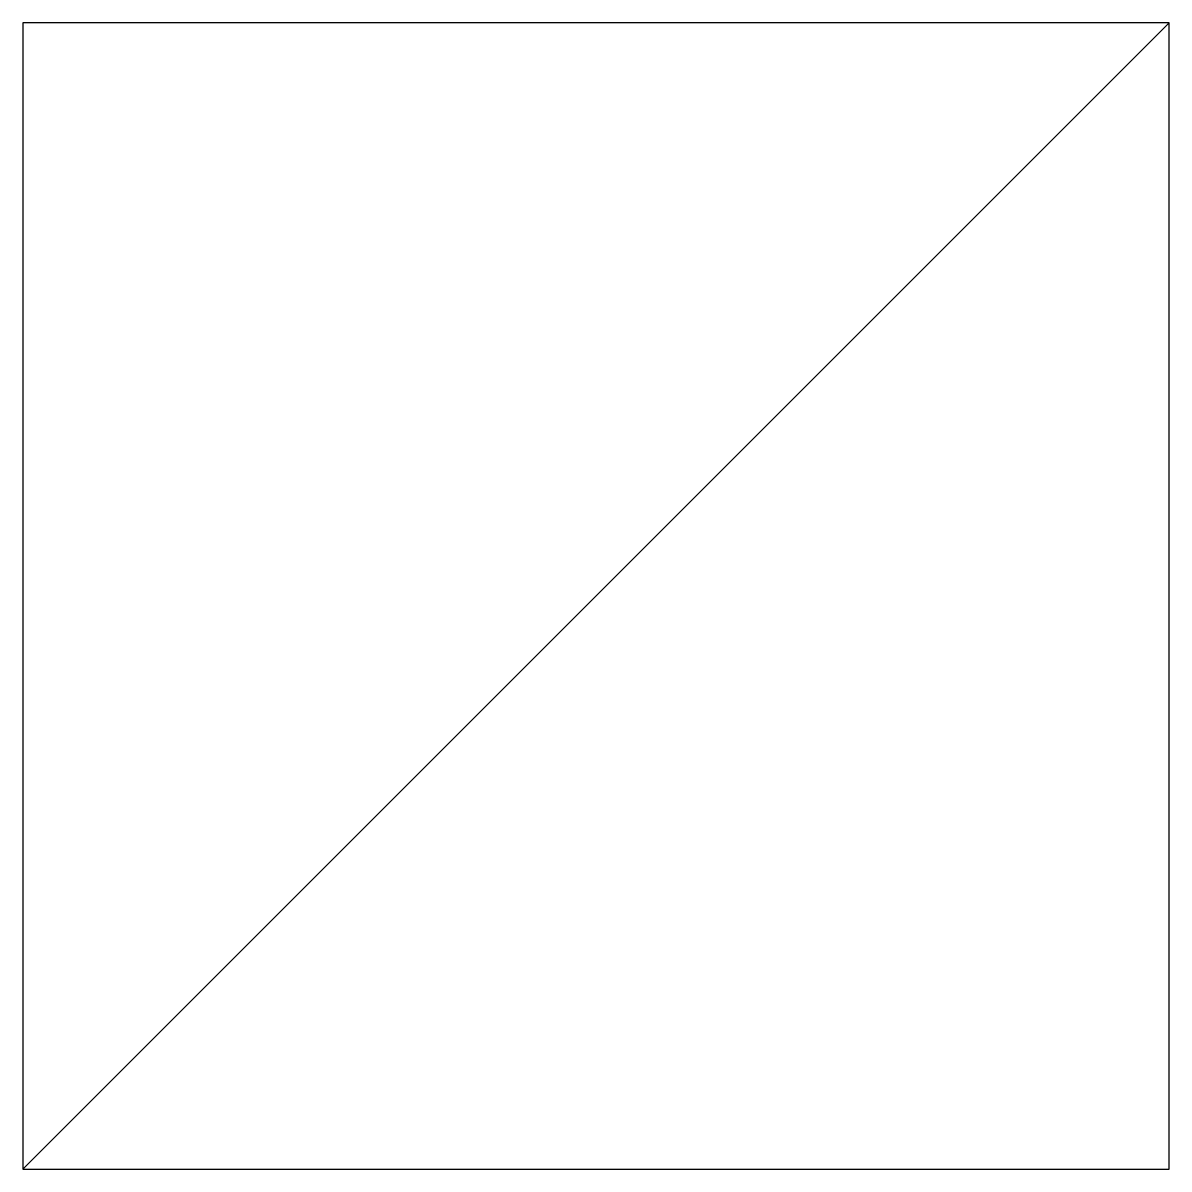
# Model space of a CAD drawing. Header units: inches. Extents: x 100 to 101, y 200 to 201.
import ezdxf

# ---------------------------------------------------------------- set-up
doc = ezdxf.new("R2010")
doc.units = ezdxf.units.IN
doc.header["$MEASUREMENT"] = 0

msp = doc.modelspace()

# ---------------------------------------------------------------- linework, layer by layer
at = {"layer": 'tri 2', "color": 254, "true_color": 0xd3d3d3}
for points in [[(100, 200), (101, 200, 1), (101, 201, 2), (100, 200)], [(100, 200), (101, 201, 2), (100, 201, 3), (100, 200)]]:
    msp.add_3dface(points, dxfattribs=at)

doc.saveas('drawing.dxf')
